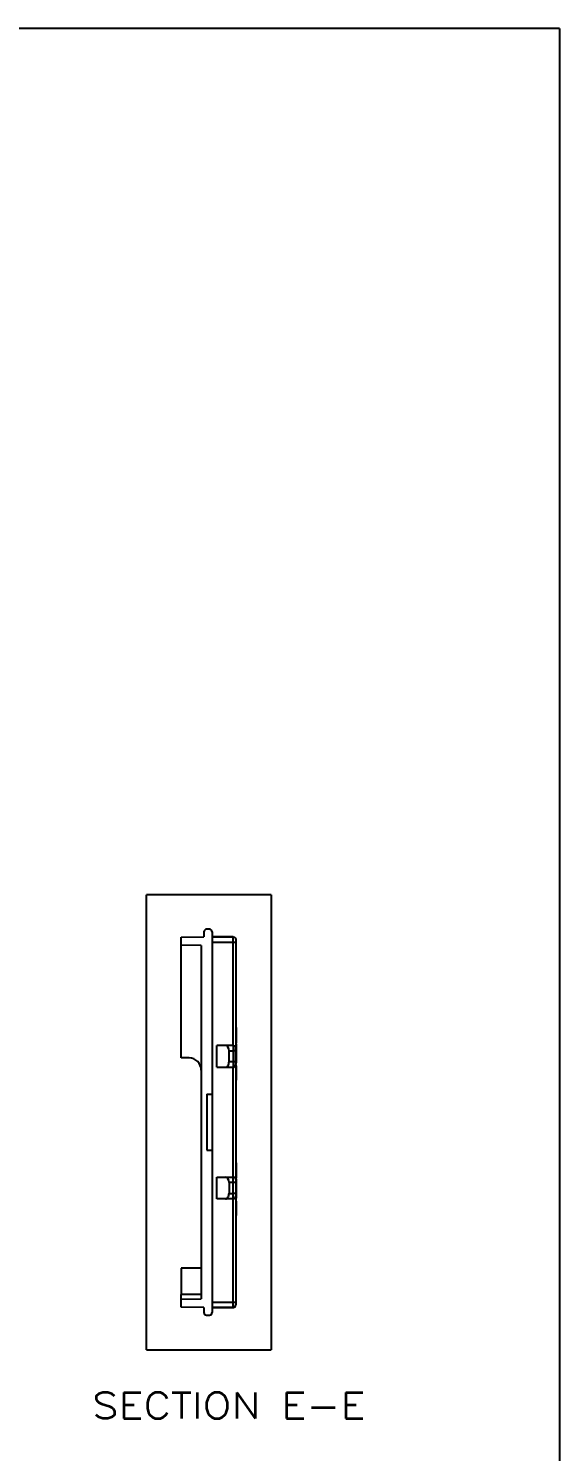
# Model space of a CAD drawing. Header units: inches. Extents: x 0 to 1189, y 0 to 841.
# Drawn here: x 1091.4 to 1189, y 579.2 to 841 of the extents above; entities that cross this region are included whole.
import ezdxf

# ---------------------------------------------------------------- set-up
doc = ezdxf.new("R2010")
doc.units = ezdxf.units.IN
doc.header["$MEASUREMENT"] = 0
doc.layers.add('1', color=7, linetype='Continuous', true_color=0xffffff)
doc.styles.add('blockfont', font='simplex.shx', dxfattribs={"bigfont": 'bigfont'})

msp = doc.modelspace()

# ---------------------------------------------------------------- linework, layer by layer
at = {"layer": '1', "color": 251}
for p, q in [((1189, 841), (0, 841)), ((1189, 841), (1189, 0)), ((1136.034, 681.6652), (1113.1066, 681.6652)), ((1113.1066, 597.9652), (1113.1066, 681.6652)), ((1136.034, 681.6652), (1136.034, 597.9652)), ((1113.1066, 597.9652), (1136.034, 597.9652))]:
    msp.add_line(p, q, dxfattribs=at)
at = {"layer": '1', "color": 163}
for p, q in [((1119.4566, 673.8402), (1123.6566, 673.8842)), ((1119.4566, 672.3652), (1119.4566, 673.8402)), ((1123.6566, 674.8064), (1123.6566, 673.8842)), ((1124.6566, 675.3152), (1124.1479, 675.3064)), ((1125.1566, 674.8152), (1125.1566, 644.9652)), ((1129.0066, 673.9402), (1125.1566, 673.8999)), ((1125.1566, 673.8947), (1129.0066, 673.8947)), ((1129.0153, 672.8947), (1125.1566, 672.8947)), ((1129.5066, 672.8947), (1129.0153, 672.8947)), ((1129.0153, 653.9152), (1129.0153, 672.8947)), ((1129.5066, 673.3947), (1129.5066, 672.8947)), ((1129.5066, 672.8947), (1129.5066, 653.4152)), ((1119.4566, 651.6652), (1119.4566, 672.3652)), ((1123.1566, 672.3007), (1119.4566, 672.3652)), ((1123.1566, 672.3007), (1123.1566, 607.3298)), ((1129.5066, 657.2557), (1129.6566, 657.2557)), ((1129.6566, 656.1949), (1129.6566, 657.2557)), ((1129.5066, 656.1949), (1129.6566, 656.1949)), ((1129.5066, 655.4755), (1129.6566, 655.4755)), ((1129.5066, 654.4147), (1129.6566, 654.4147)), ((1129.6566, 655.4755), (1129.6566, 656.1949)), ((1129.6566, 654.4147), (1129.6566, 655.4755)), ((1127.5948, 653.9152), (1125.9969, 653.9152)), ((1125.9969, 649.9152), (1125.9969, 653.9152)), ((1129.0066, 653.9152), (1127.5948, 653.9152)), ((1128.2566, 652.9152), (1129.0066, 652.9152)), ((1128.2566, 650.9152), (1128.2566, 652.9152)), ((1129.0066, 653.9152), (1129.0066, 652.9152)), ((1129.5066, 652.9152), (1129.0066, 652.9152)), ((1129.0066, 652.9152), (1129.0066, 650.9152)), ((1129.6753, 654.1955), (1129.5066, 654.1955)), ((1129.5066, 653.729), (1129.6566, 653.729)), ((1129.5066, 652.9152), (1129.5066, 653.4152)), ((1129.5066, 650.9152), (1129.5066, 652.9152)), ((1129.6566, 653.7839), (1129.6566, 653.8007)), ((1129.6566, 650.7616), (1129.6566, 653.729)), ((1120.9459, 651.6393), (1119.4566, 651.6652)), ((1125.9969, 649.9152), (1127.5948, 649.9152)), ((1127.5948, 649.9152), (1129.0066, 649.9152)), ((1129.0066, 650.9152), (1128.2566, 650.9152)), ((1129.0066, 650.9152), (1129.0066, 649.9152)), ((1129.5066, 650.9152), (1129.0066, 650.9152)), ((1129.0153, 629.7152), (1129.0153, 649.9153)), ((1129.5066, 650.4152), (1129.5066, 650.9152)), ((1129.5066, 650.7616), (1129.6753, 650.7616)), ((1129.5066, 650.7298), (1129.6566, 650.7298)), ((1129.5066, 650.4152), (1129.5066, 629.2152)), ((1129.5066, 650.1687), (1129.6566, 650.1687)), ((1129.5066, 649.4507), (1129.6566, 649.4507)), ((1129.6566, 649.4507), (1129.6566, 650.1687)), ((1129.5066, 647.5413), (1129.6566, 647.5413)), ((1129.5066, 647.4204), (1129.6753, 647.4204)), ((1124.2066, 644.9652), (1125.1566, 644.9652)), ((1124.2066, 644.9652), (1124.2066, 634.6652)), ((1125.1566, 644.9652), (1125.1566, 634.6652)), ((1124.2066, 634.6652), (1125.1566, 634.6652)), ((1125.1566, 634.6652), (1125.1566, 604.8152)), ((1129.5066, 632.3557), (1129.6566, 632.3557)), ((1129.5066, 631.2949), (1129.6566, 631.2949)), ((1129.6566, 631.2949), (1129.6566, 632.3557)), ((1129.6566, 630.5755), (1129.6566, 631.2949)), ((1125.9969, 629.7152), (1127.5948, 629.7152)), ((1125.9969, 625.7152), (1125.9969, 629.7152)), ((1127.5948, 629.7152), (1129.0066, 629.7152)), ((1128.2566, 628.7152), (1128.2566, 626.7152)), ((1129.0066, 628.7152), (1128.2566, 628.7152)), ((1129.0066, 628.7152), (1129.0066, 629.7152)), ((1129.5066, 628.7152), (1129.0066, 628.7152)), ((1129.0066, 626.7152), (1129.0066, 628.7152)), ((1129.5066, 630.5755), (1129.6566, 630.5755)), ((1129.5066, 629.5147), (1129.6566, 629.5147)), ((1129.6753, 629.2955), (1129.5066, 629.2955)), ((1129.5066, 629.2152), (1129.5066, 628.7152)), ((1129.5066, 628.829), (1129.6566, 628.829)), ((1129.5066, 628.7152), (1129.5066, 626.7152)), ((1129.6566, 629.5147), (1129.6566, 630.5755)), ((1129.6566, 628.8839), (1129.6566, 628.9007)), ((1129.6566, 625.8616), (1129.6566, 628.829)), ((1127.5948, 625.7152), (1125.9969, 625.7152)), ((1129.0066, 625.7152), (1127.5948, 625.7152)), ((1128.2566, 626.7152), (1129.0066, 626.7152)), ((1129.5066, 626.7152), (1129.0066, 626.7152)), ((1129.0066, 625.7152), (1129.0066, 626.7152)), ((1129.0153, 606.7358), (1129.0153, 625.7153)), ((1129.5066, 626.7152), (1129.5066, 626.2152)), ((1129.5066, 626.2152), (1129.5066, 606.7358)), ((1129.5066, 625.8616), (1129.6753, 625.8616)), ((1129.5066, 625.8298), (1129.6566, 625.8298)), ((1129.5066, 625.2687), (1129.6566, 625.2687)), ((1129.5066, 624.5507), (1129.6566, 624.5507)), ((1129.6566, 624.5507), (1129.6566, 625.2687)), ((1129.5066, 622.6413), (1129.6566, 622.6413)), ((1129.5066, 622.5204), (1129.6753, 622.5204)), ((1119.4566, 612.9652), (1119.4566, 608.1329)), ((1123.1565, 612.9652), (1119.4566, 612.9652)), ((1119.4566, 607.2652), (1119.4566, 608.1329)), ((1123.1565, 608.1329), (1119.4566, 608.1329)), ((1119.4566, 607.2652), (1123.1566, 607.3298)), ((1119.4566, 605.7902), (1119.4566, 607.2652)), ((1123.6566, 605.7463), (1119.4566, 605.7902)), ((1123.6566, 605.7463), (1123.6566, 604.8241)), ((1125.1566, 606.7358), (1129.0153, 606.7358)), ((1129.0066, 605.7358), (1125.1566, 605.7358)), ((1125.1566, 605.7306), (1129.0066, 605.6902)), ((1129.0066, 605.7358), (1129.0066, 605.6902)), ((1129.0153, 606.7358), (1129.5066, 606.7358)), ((1129.5066, 606.7358), (1129.5066, 606.2358)), ((1124.1479, 604.3241), (1124.6566, 604.3152))]:
    msp.add_line(p, q, dxfattribs=at)
for centre, radius, start, end in [((1124.1566, 674.8064), 0.5, 91, 180), ((1124.6566, 674.8152), 0.5, 0, 90), ((1120.9066, 649.3896), 2.25, 0, 89), ((1129.0066, 650.4152), 0.5, 270, 0), ((1129.0066, 626.2152), 0.5, 270, 0), ((1124.1566, 604.8241), 0.5, 180, 269), ((1124.6566, 604.8152), 0.5, 270, 0), ((1129.0066, 606.2358), 0.5, 270, 0)]:
    msp.add_arc(centre, radius, start, end, dxfattribs=at)
at = {"layer": '1', "color": 163, "extrusion": (0, 0, -1)}
for centre in [(-1129.0066, 673.3947), (-1129.0066, 653.4152), (-1129.0066, 629.2152)]:
    msp.add_arc(centre, 0.5, 90, 180, dxfattribs=at)
at = {"layer": '1', "color": 163}
for centre, start_param, end_param in [((1127.5948, 652.9152), 1.57079633, 3.14159265), ((1127.5948, 650.9152), 0, 1.57079633), ((1127.5948, 628.7152), 1.57079633, 3.14159265), ((1127.5948, 626.7152), 0, 1.57079633)]:
    msp.add_ellipse(centre, major_axis=(0, -1), ratio=0.66176471, start_param=start_param, end_param=end_param, dxfattribs=at)
for points in [[(1129.0153, 672.8947), (1129.0182, 673.4183), (1129.0128, 673.8947), (1129.0066, 673.8947)], [(1129.0066, 605.7358), (1129.0128, 605.7358), (1129.0182, 606.2122), (1129.0153, 606.7358)]]:
    msp.add_open_spline(points, degree=3, dxfattribs=at)
for points, knots in [([(1129.6566, 653.729), (1129.6566, 654.0396), (1129.6566, 654.2047), (1129.6566, 654.1978), (1129.6566, 654.1932), (1129.6566, 654.1886)], [0, 0, 0, 0, 0.99914155, 0.99914155, 1, 1, 1, 1]), ([(1129.6566, 647.5413), (1129.6566, 647.6214), (1129.6566, 647.7225), (1129.6566, 647.9717), (1129.6566, 648.0963), (1129.6566, 648.3968), (1129.6566, 648.6484), (1129.6566, 649.135), (1129.6566, 649.2929), (1129.6566, 649.4507)], [0, 0, 0, 0, 0.25154386, 0.25154386, 0.50117122, 0.50117122, 0.83820873, 0.83820873, 1, 1, 1, 1]), ([(1129.6566, 628.829), (1129.6566, 629.1396), (1129.6566, 629.3047), (1129.6566, 629.2978), (1129.6566, 629.2932), (1129.6566, 629.2886)], [0, 0, 0, 0, 0.99914155, 0.99914155, 1, 1, 1, 1]), ([(1129.6566, 622.6413), (1129.6566, 622.7214), (1129.6566, 622.8225), (1129.6566, 623.0717), (1129.6566, 623.1963), (1129.6566, 623.4968), (1129.6566, 623.7484), (1129.6566, 624.235), (1129.6566, 624.3929), (1129.6566, 624.5507)], [0, 0, 0, 0, 0.25154386, 0.25154386, 0.50117122, 0.50117122, 0.83820873, 0.83820873, 1, 1, 1, 1])]:
    msp.add_open_spline(points, degree=3, knots=knots, dxfattribs=at)

# ---------------------------------------------------------------- texts
at = {"layer": '1', "color": 7, "insert": (1103.1076, 585.3149), "char_height": 4.7625, "attachment_point": 7, "line_spacing_factor": 0.903614, "style": 'blockfont'}
msp.add_mtext('\\W01.183;\\fsimplex.shx;SECTION \\H4.76;E-E\\H3.17;', dxfattribs=at)

doc.saveas('drawing.dxf')
